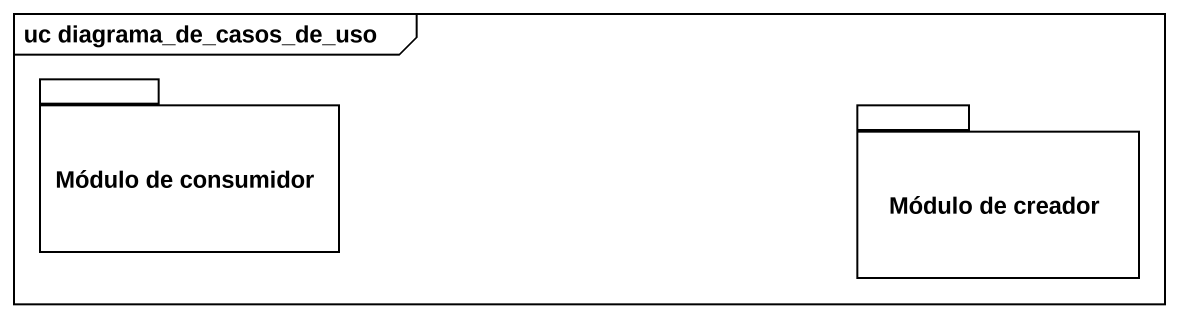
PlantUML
@startuml
mainframe uc diagrama_de_casos_de_uso
package "Módulo de consumidor" as Módulo_de_consumidor {
}
package "Módulo de creador" as Módulo_de_creador {
}
@enduml
